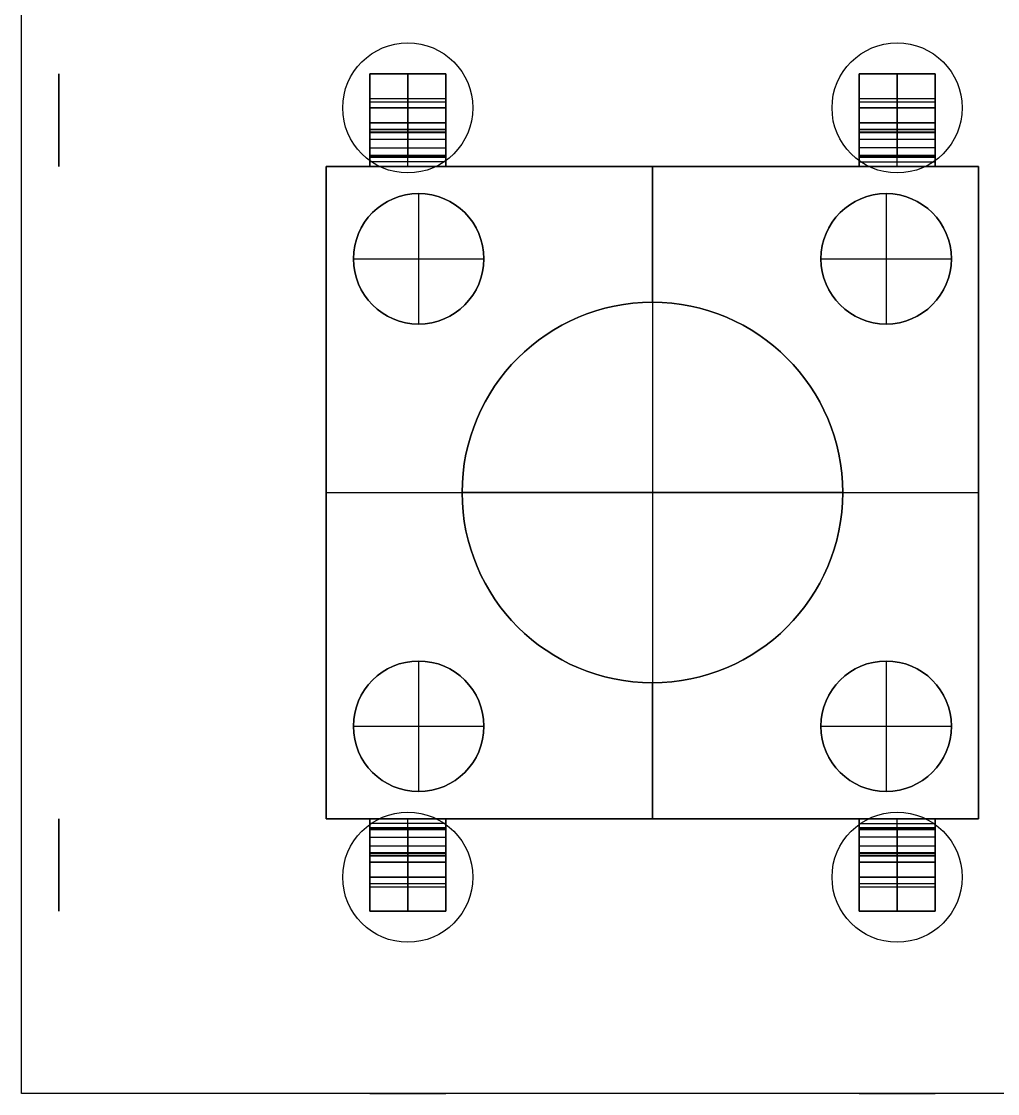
# Model space of a CAD drawing. Extents: x -0.02 to 3.17, y 0 to 2.28.
# Drawn here: x -0.0135 to 0.34, y 0 to 0.3882 of the extents above; entities that cross this region are included whole.
import ezdxf

# ---------------------------------------------------------------- set-up
doc = ezdxf.new("R2010")
doc.units = 0
doc.header["$LTSCALE"] = 0.03937
doc.layers.add('LCDKEYPAD_SHIELD$BOARD', color=178, linetype='CONTINUOUS')
doc.layers.add('LCDKEYPAD_SHIELD$LKS_COMPO', color=7, linetype='CONTINUOUS')

msp = doc.modelspace()

# ---------------------------------------------------------------- linework, layer by layer
at = {"layer": 'LCDKEYPAD_SHIELD$BOARD'}
for p, q in [((-0.01348, 0), (-0.01348, 2.278)), ((-0.01348, 0, -0.06), (-0.01348, 2.278, -0.06)), ((0.12641, 0.38049), (0.12641, 0.38049, -0.06)), ((0.30358, 0.38049), (0.30358, 0.38049, -0.06)), ((0.12641, 0.1019), (0.12641, 0.1019, -0.06)), ((0.30358, 0.1019), (0.30358, 0.1019, -0.06)), ((3.032, 0), (-0.01348, 0)), ((-0.01348, 0), (-0.01348, 0, -0.06)), ((3.032, 0, -0.06), (-0.01348, 0, -0.06))]:
    msp.add_line(p, q, dxfattribs=at)
for centre in [(0.12641, 0.35692), (0.12641, 0.35692, -0.06), (0.30358, 0.35692), (0.30358, 0.35692, -0.06), (0.12641, 0.07834), (0.12641, 0.07834, -0.06), (0.30358, 0.07834), (0.30358, 0.07834, -0.06)]:
    msp.add_circle(centre, 0.02356, dxfattribs=at)
at = {"layer": 'LCDKEYPAD_SHIELD$LKS_COMPO', "color": 253}
for p, q in [((0.11263, 0.36921, -0.03622), (0.11263, 0.34913, 0.08661)), ((0.14019, 0.36921, -0.03622), (0.11263, 0.36921, -0.03622)), ((0.11263, 0.35149, -0.07087), (0.11263, 0.36921, -0.03622)), ((0.11263, 0.36921, -0.03622), (0.14019, 0.36921, -0.03622)), ((0.12641, 0.36921, -0.03622), (0.12641, 0.34913, 0.08661)), ((0.12641, 0.35149, -0.07087), (0.12641, 0.36921, -0.03622)), ((0.14019, 0.34913, 0.08661), (0.14019, 0.36921, -0.03622)), ((0.14019, 0.36921, -0.03622), (0.14019, 0.35149, -0.07087)), ((0.2898, 0.36921, -0.03622), (0.2898, 0.35149, -0.07087)), ((0.31736, 0.36921, -0.03622), (0.2898, 0.36921, -0.03622)), ((0.2898, 0.34913, 0.08661), (0.2898, 0.36921, -0.03622)), ((0.2898, 0.36921, -0.03622), (0.31736, 0.36921, -0.03622)), ((0.30358, 0.36921, -0.03622), (0.30358, 0.35149, -0.07087)), ((0.30358, 0.34913, 0.08661), (0.30358, 0.36921, -0.03622)), ((0.31736, 0.35149, -0.07087), (0.31736, 0.36921, -0.03622)), ((0.31736, 0.36921, -0.03622), (0.31736, 0.34913, 0.08661)), ((0.11263, 0.36457, -0.00787), (0.11263, 0.3526, -0.00787)), ((0.14019, 0.36457, -0.00787), (0.14019, 0.3526, -0.00787)), ((0.2898, 0.36457, -0.00787), (0.2898, 0.3526, -0.00787)), ((0.31736, 0.36457, -0.00787), (0.31736, 0.3526, -0.00787)), ((0.11263, 0.36035, -0.05354), (0.14019, 0.36035, -0.05354)), ((0.11263, 0.35917, 0.0252), (0.14019, 0.35917, 0.0252)), ((0.2898, 0.36035, -0.05354), (0.31736, 0.36035, -0.05354)), ((0.2898, 0.35917, 0.0252), (0.31736, 0.35917, 0.0252)), ((0.11263, 0.35692, -0.0343), (0.11263, 0.33968, -0.06802)), ((0.14019, 0.35692, -0.0343), (0.11263, 0.35692, -0.0343)), ((0.11263, 0.33909, 0.0748), (0.11263, 0.35692, -0.0343)), ((0.11263, 0.35692, -0.0343), (0.14019, 0.35692, -0.0343)), ((0.12641, 0.35692, -0.0343), (0.12641, 0.33968, -0.06802)), ((0.12641, 0.33909, 0.0748), (0.12641, 0.35692, -0.0343)), ((0.14019, 0.33968, -0.06802), (0.14019, 0.35692, -0.0343)), ((0.14019, 0.35692, -0.0343), (0.14019, 0.33909, 0.0748)), ((0.2898, 0.35692, -0.0343), (0.2898, 0.33909, 0.0748)), ((0.31736, 0.35692, -0.0343), (0.2898, 0.35692, -0.0343)), ((0.2898, 0.33968, -0.06802), (0.2898, 0.35692, -0.0343)), ((0.2898, 0.35692, -0.0343), (0.31736, 0.35692, -0.0343)), ((0.30358, 0.35692, -0.0343), (0.30358, 0.33909, 0.0748)), ((0.30358, 0.33968, -0.06802), (0.30358, 0.35692, -0.0343)), ((0.31736, 0.33909, 0.0748), (0.31736, 0.35692, -0.0343)), ((0.31736, 0.35692, -0.0343), (0.31736, 0.33968, -0.06802)), ((0.11263, 0.35247, 0.06614), (0.11263, 0.35247, -0.00707)), ((0.11263, 0.35247, -0.043), (0.11263, 0.35247, -0.06894)), ((0.14019, 0.35149, -0.07087), (0.11263, 0.35149, -0.07087)), ((0.11263, 0.35149, -0.10236), (0.11263, 0.35149, -0.07087)), ((0.11263, 0.35149, -0.07087), (0.14019, 0.35149, -0.07087)), ((0.14019, 0.35149, -0.10236), (0.11263, 0.35149, -0.10236)), ((0.11263, 0.35149, -0.08661), (0.14019, 0.35149, -0.08661)), ((0.11263, 0.33968, -0.10236), (0.11263, 0.35149, -0.10236)), ((0.11263, 0.35149, -0.10236), (0.14019, 0.35149, -0.10236)), ((0.12641, 0.35149, -0.10236), (0.12641, 0.35149, -0.07087)), ((0.12641, 0.33968, -0.10236), (0.12641, 0.35149, -0.10236)), ((0.14019, 0.35247, 0.06614), (0.14019, 0.35247, -0.00707)), ((0.14019, 0.35247, -0.043), (0.14019, 0.35247, -0.06894)), ((0.14019, 0.35149, -0.07087), (0.14019, 0.35149, -0.10236)), ((0.14019, 0.35149, -0.10236), (0.14019, 0.33968, -0.10236)), ((0.2898, 0.35247, -0.06894), (0.2898, 0.35247, -0.043)), ((0.2898, 0.35247, -0.00707), (0.2898, 0.35247, 0.06614)), ((0.2898, 0.35149, -0.10236), (0.2898, 0.33968, -0.10236)), ((0.31736, 0.35149, -0.10236), (0.2898, 0.35149, -0.10236)), ((0.2898, 0.35149, -0.07087), (0.2898, 0.35149, -0.10236)), ((0.2898, 0.35149, -0.10236), (0.31736, 0.35149, -0.10236)), ((0.31736, 0.35149, -0.07087), (0.2898, 0.35149, -0.07087)), ((0.2898, 0.35149, -0.08661), (0.31736, 0.35149, -0.08661)), ((0.2898, 0.35149, -0.07087), (0.31736, 0.35149, -0.07087)), ((0.30358, 0.35149, -0.10236), (0.30358, 0.33968, -0.10236)), ((0.30358, 0.35149, -0.07087), (0.30358, 0.35149, -0.10236)), ((0.31736, 0.35247, -0.06894), (0.31736, 0.35247, -0.043)), ((0.31736, 0.35247, -0.00707), (0.31736, 0.35247, 0.06614)), ((0.31736, 0.33968, -0.10236), (0.31736, 0.35149, -0.10236)), ((0.31736, 0.35149, -0.10236), (0.31736, 0.35149, -0.07087)), ((0.14019, 0.34913, 0.08661), (0.11263, 0.34913, 0.08661)), ((0.11263, 0.34913, 0.08661), (0.11263, 0.33574, 0.08661)), ((0.11263, 0.34913, 0.08661), (0.14019, 0.34913, 0.08661)), ((0.11263, 0.3483, -0.05116), (0.14019, 0.3483, -0.05116)), ((0.11263, 0.34801, 0.02025), (0.14019, 0.34801, 0.02025)), ((0.11263, 0.34558, -0.10236), (0.14019, 0.34558, -0.10236)), ((0.12641, 0.33574, 0.08661), (0.12641, 0.34913, 0.08661)), ((0.14019, 0.33574, 0.08661), (0.14019, 0.34913, 0.08661)), ((0.2898, 0.33574, 0.08661), (0.2898, 0.34913, 0.08661)), ((0.2898, 0.34913, 0.08661), (0.31736, 0.34913, 0.08661)), ((0.31736, 0.34913, 0.08661), (0.2898, 0.34913, 0.08661)), ((0.2898, 0.3483, -0.05116), (0.31736, 0.3483, -0.05116)), ((0.2898, 0.34801, 0.02025), (0.31736, 0.34801, 0.02025)), ((0.2898, 0.34558, -0.10236), (0.31736, 0.34558, -0.10236)), ((0.30358, 0.33574, 0.08661), (0.30358, 0.34913, 0.08661)), ((0.31736, 0.34913, 0.08661), (0.31736, 0.33574, 0.08661)), ((0.11263, 0.34243, 0.08661), (0.14019, 0.34243, 0.08661)), ((0.31736, 0.34243, 0.08661), (0.2898, 0.34243, 0.08661)), ((0.14019, 0.33968, -0.10236), (0.11263, 0.33968, -0.10236)), ((0.11263, 0.33968, -0.06802), (0.11263, 0.33968, -0.10236)), ((0.11263, 0.33968, -0.10236), (0.14019, 0.33968, -0.10236)), ((0.14019, 0.33968, -0.06802), (0.11263, 0.33968, -0.06802)), ((0.11263, 0.33968, -0.08519), (0.14019, 0.33968, -0.08519)), ((0.11263, 0.33968, -0.06802), (0.14019, 0.33968, -0.06802)), ((0.14019, 0.33909, 0.0748), (0.11263, 0.33909, 0.0748)), ((0.11263, 0.33574, 0.0748), (0.11263, 0.33909, 0.0748)), ((0.11263, 0.33909, 0.0748), (0.14019, 0.33909, 0.0748)), ((0.12641, 0.33968, -0.06802), (0.12641, 0.33968, -0.10236)), ((0.12641, 0.33574, 0.0748), (0.12641, 0.33909, 0.0748)), ((0.14019, 0.33968, -0.10236), (0.14019, 0.33968, -0.06802)), ((0.14019, 0.33909, 0.0748), (0.14019, 0.33574, 0.0748)), ((0.31736, 0.33968, -0.06802), (0.2898, 0.33968, -0.06802)), ((0.2898, 0.33968, -0.10236), (0.2898, 0.33968, -0.06802)), ((0.2898, 0.33968, -0.06802), (0.31736, 0.33968, -0.06802)), ((0.31736, 0.33968, -0.10236), (0.2898, 0.33968, -0.10236)), ((0.2898, 0.33968, -0.08519), (0.31736, 0.33968, -0.08519)), ((0.2898, 0.33968, -0.10236), (0.31736, 0.33968, -0.10236)), ((0.31736, 0.33909, 0.0748), (0.2898, 0.33909, 0.0748)), ((0.2898, 0.33909, 0.0748), (0.2898, 0.33574, 0.0748)), ((0.2898, 0.33909, 0.0748), (0.31736, 0.33909, 0.0748)), ((0.30358, 0.33968, -0.10236), (0.30358, 0.33968, -0.06802)), ((0.30358, 0.33574, 0.0748), (0.30358, 0.33909, 0.0748)), ((0.31736, 0.33968, -0.06802), (0.31736, 0.33968, -0.10236)), ((0.31736, 0.33574, 0.0748), (0.31736, 0.33909, 0.0748)), ((0.09688, 0.09952, 0.16929), (0.09688, 0.33574, 0.16929)), ((0.09688, 0.33574, 0.16929), (0.3331, 0.33574, 0.16929)), ((0.14019, 0.33742, 0.0748), (0.11263, 0.33742, 0.0748)), ((0.11263, 0.33574, 0.08661), (0.14019, 0.33574, 0.08661)), ((0.14019, 0.33574, 0.0748), (0.11263, 0.33574, 0.0748)), ((0.21499, 0.28653, 0.16929), (0.21499, 0.33574, 0.16929)), ((0.2898, 0.33742, 0.0748), (0.31736, 0.33742, 0.0748)), ((0.31736, 0.33574, 0.08661), (0.2898, 0.33574, 0.08661)), ((0.2898, 0.33574, 0.0748), (0.31736, 0.33574, 0.0748)), ((0.3331, 0.33574, 0.16929), (0.3331, 0.09952, 0.16929)), ((0.09688, 0.21763, 0.16929), (0.1461, 0.21763, 0.16929)), ((0.28389, 0.21763, 0.16929), (0.3331, 0.21763, 0.16929)), ((0.21499, 0.09952, 0.16929), (0.21499, 0.14873, 0.16929)), ((0.3331, 0.09952, 0.16929), (0.09688, 0.09952, 0.16929)), ((0.14019, 0.09952, 0.08661), (0.11263, 0.09952, 0.08661)), ((0.11263, 0.09952, 0.08661), (0.11263, 0.08613, 0.08661)), ((0.11263, 0.09617, 0.0748), (0.11263, 0.09952, 0.0748)), ((0.11263, 0.09952, 0.0748), (0.14019, 0.09952, 0.0748)), ((0.14019, 0.09785, 0.0748), (0.11263, 0.09785, 0.0748)), ((0.12641, 0.08613, 0.08661), (0.12641, 0.09952, 0.08661)), ((0.12641, 0.09617, 0.0748), (0.12641, 0.09952, 0.0748)), ((0.14019, 0.08613, 0.08661), (0.14019, 0.09952, 0.08661)), ((0.14019, 0.09952, 0.0748), (0.14019, 0.09617, 0.0748)), ((0.31736, 0.09952, 0.0748), (0.2898, 0.09952, 0.0748)), ((0.2898, 0.09952, 0.0748), (0.2898, 0.09617, 0.0748)), ((0.2898, 0.08613, 0.08661), (0.2898, 0.09952, 0.08661)), ((0.2898, 0.09952, 0.08661), (0.31736, 0.09952, 0.08661)), ((0.2898, 0.09785, 0.0748), (0.31736, 0.09785, 0.0748)), ((0.30358, 0.09617, 0.0748), (0.30358, 0.09952, 0.0748)), ((0.30358, 0.08613, 0.08661), (0.30358, 0.09952, 0.08661)), ((0.31736, 0.09617, 0.0748), (0.31736, 0.09952, 0.0748)), ((0.31736, 0.09952, 0.08661), (0.31736, 0.08613, 0.08661)), ((0.14019, 0.09617, 0.0748), (0.11263, 0.09617, 0.0748)), ((0.11263, 0.07834, -0.0343), (0.11263, 0.09617, 0.0748)), ((0.11263, 0.09617, 0.0748), (0.14019, 0.09617, 0.0748)), ((0.11263, 0.09558, -0.06802), (0.11263, 0.07834, -0.0343)), ((0.14019, 0.09558, -0.06802), (0.11263, 0.09558, -0.06802)), ((0.11263, 0.09558, -0.10236), (0.11263, 0.09558, -0.06802)), ((0.11263, 0.09558, -0.06802), (0.14019, 0.09558, -0.06802)), ((0.14019, 0.09558, -0.10236), (0.11263, 0.09558, -0.10236)), ((0.11263, 0.09558, -0.08519), (0.14019, 0.09558, -0.08519)), ((0.11263, 0.08377, -0.10236), (0.11263, 0.09558, -0.10236)), ((0.11263, 0.09558, -0.10236), (0.14019, 0.09558, -0.10236)), ((0.12641, 0.07834, -0.0343), (0.12641, 0.09617, 0.0748)), ((0.12641, 0.09558, -0.06802), (0.12641, 0.07834, -0.0343)), ((0.12641, 0.09558, -0.10236), (0.12641, 0.09558, -0.06802)), ((0.12641, 0.08377, -0.10236), (0.12641, 0.09558, -0.10236)), ((0.14019, 0.09617, 0.0748), (0.14019, 0.07834, -0.0343)), ((0.14019, 0.07834, -0.0343), (0.14019, 0.09558, -0.06802)), ((0.14019, 0.09558, -0.06802), (0.14019, 0.09558, -0.10236)), ((0.14019, 0.09558, -0.10236), (0.14019, 0.08377, -0.10236)), ((0.2898, 0.09617, 0.0748), (0.2898, 0.07834, -0.0343)), ((0.31736, 0.09617, 0.0748), (0.2898, 0.09617, 0.0748)), ((0.2898, 0.09617, 0.0748), (0.31736, 0.09617, 0.0748)), ((0.2898, 0.07834, -0.0343), (0.2898, 0.09558, -0.06802)), ((0.2898, 0.09558, -0.06802), (0.31736, 0.09558, -0.06802)), ((0.2898, 0.09558, -0.10236), (0.2898, 0.08377, -0.10236)), ((0.31736, 0.09558, -0.10236), (0.2898, 0.09558, -0.10236)), ((0.2898, 0.09558, -0.06802), (0.2898, 0.09558, -0.10236)), ((0.2898, 0.09558, -0.10236), (0.31736, 0.09558, -0.10236)), ((0.31736, 0.09558, -0.06802), (0.2898, 0.09558, -0.06802)), ((0.2898, 0.09558, -0.08519), (0.31736, 0.09558, -0.08519)), ((0.30358, 0.09617, 0.0748), (0.30358, 0.07834, -0.0343)), ((0.30358, 0.07834, -0.0343), (0.30358, 0.09558, -0.06802)), ((0.30358, 0.09558, -0.10236), (0.30358, 0.08377, -0.10236)), ((0.30358, 0.09558, -0.06802), (0.30358, 0.09558, -0.10236)), ((0.31736, 0.07834, -0.0343), (0.31736, 0.09617, 0.0748)), ((0.31736, 0.09558, -0.06802), (0.31736, 0.07834, -0.0343)), ((0.31736, 0.08377, -0.10236), (0.31736, 0.09558, -0.10236)), ((0.31736, 0.09558, -0.10236), (0.31736, 0.09558, -0.06802)), ((0.11263, 0.09283, 0.08661), (0.14019, 0.09283, 0.08661)), ((0.11263, 0.08968, -0.10236), (0.14019, 0.08968, -0.10236)), ((0.31736, 0.09283, 0.08661), (0.2898, 0.09283, 0.08661)), ((0.2898, 0.08968, -0.10236), (0.31736, 0.08968, -0.10236)), ((0.11263, 0.08726, 0.02025), (0.14019, 0.08726, 0.02025)), ((0.11263, 0.08696, -0.05116), (0.14019, 0.08696, -0.05116)), ((0.11263, 0.08613, 0.08661), (0.11263, 0.06606, -0.03622)), ((0.14019, 0.08613, 0.08661), (0.11263, 0.08613, 0.08661)), ((0.11263, 0.08613, 0.08661), (0.14019, 0.08613, 0.08661)), ((0.12641, 0.08613, 0.08661), (0.12641, 0.06606, -0.03622)), ((0.14019, 0.06606, -0.03622), (0.14019, 0.08613, 0.08661)), ((0.2898, 0.08726, 0.02025), (0.31736, 0.08726, 0.02025)), ((0.2898, 0.08696, -0.05116), (0.31736, 0.08696, -0.05116)), ((0.31736, 0.08613, 0.08661), (0.2898, 0.08613, 0.08661)), ((0.2898, 0.06606, -0.03622), (0.2898, 0.08613, 0.08661)), ((0.2898, 0.08613, 0.08661), (0.31736, 0.08613, 0.08661)), ((0.30358, 0.06606, -0.03622), (0.30358, 0.08613, 0.08661)), ((0.31736, 0.08613, 0.08661), (0.31736, 0.06606, -0.03622)), ((0.14019, 0.08377, -0.10236), (0.11263, 0.08377, -0.10236)), ((0.11263, 0.08377, -0.07087), (0.11263, 0.08377, -0.10236)), ((0.11263, 0.08377, -0.10236), (0.14019, 0.08377, -0.10236)), ((0.14019, 0.08377, -0.07087), (0.11263, 0.08377, -0.07087)), ((0.11263, 0.08377, -0.08661), (0.14019, 0.08377, -0.08661)), ((0.11263, 0.06606, -0.03622), (0.11263, 0.08377, -0.07087)), ((0.11263, 0.08377, -0.07087), (0.14019, 0.08377, -0.07087)), ((0.11263, 0.08279, 0.06614), (0.11263, 0.08279, -0.00707)), ((0.11263, 0.08279, -0.043), (0.11263, 0.08279, -0.06894)), ((0.11263, 0.08266, -0.00787), (0.11263, 0.07069, -0.00787)), ((0.12641, 0.08377, -0.07087), (0.12641, 0.08377, -0.10236)), ((0.12641, 0.06606, -0.03622), (0.12641, 0.08377, -0.07087)), ((0.14019, 0.08377, -0.10236), (0.14019, 0.08377, -0.07087)), ((0.14019, 0.08377, -0.07087), (0.14019, 0.06606, -0.03622)), ((0.14019, 0.08279, 0.06614), (0.14019, 0.08279, -0.00707)), ((0.14019, 0.08279, -0.043), (0.14019, 0.08279, -0.06894)), ((0.14019, 0.08266, -0.00787), (0.14019, 0.07069, -0.00787)), ((0.2898, 0.08377, -0.07087), (0.2898, 0.06606, -0.03622)), ((0.31736, 0.08377, -0.07087), (0.2898, 0.08377, -0.07087)), ((0.2898, 0.08377, -0.10236), (0.2898, 0.08377, -0.07087)), ((0.2898, 0.08377, -0.07087), (0.31736, 0.08377, -0.07087)), ((0.31736, 0.08377, -0.10236), (0.2898, 0.08377, -0.10236)), ((0.2898, 0.08377, -0.08661), (0.31736, 0.08377, -0.08661)), ((0.2898, 0.08377, -0.10236), (0.31736, 0.08377, -0.10236)), ((0.2898, 0.08279, -0.06894), (0.2898, 0.08279, -0.043)), ((0.2898, 0.08279, -0.00707), (0.2898, 0.08279, 0.06614)), ((0.2898, 0.08266, -0.00787), (0.2898, 0.07069, -0.00787)), ((0.30358, 0.08377, -0.07087), (0.30358, 0.06606, -0.03622)), ((0.30358, 0.08377, -0.10236), (0.30358, 0.08377, -0.07087)), ((0.31736, 0.06606, -0.03622), (0.31736, 0.08377, -0.07087)), ((0.31736, 0.08377, -0.07087), (0.31736, 0.08377, -0.10236)), ((0.31736, 0.08279, -0.06894), (0.31736, 0.08279, -0.043)), ((0.31736, 0.08279, -0.00707), (0.31736, 0.08279, 0.06614)), ((0.31736, 0.08266, -0.00787), (0.31736, 0.07069, -0.00787)), ((0.11263, 0.07834, -0.0343), (0.14019, 0.07834, -0.0343)), ((0.14019, 0.07834, -0.0343), (0.11263, 0.07834, -0.0343)), ((0.31736, 0.07834, -0.0343), (0.2898, 0.07834, -0.0343)), ((0.2898, 0.07834, -0.0343), (0.31736, 0.07834, -0.0343)), ((0.11263, 0.0761, 0.0252), (0.14019, 0.0761, 0.0252)), ((0.11263, 0.07491, -0.05354), (0.14019, 0.07491, -0.05354)), ((0.2898, 0.0761, 0.0252), (0.31736, 0.0761, 0.0252)), ((0.2898, 0.07491, -0.05354), (0.31736, 0.07491, -0.05354)), ((0.14019, 0.06606, -0.03622), (0.11263, 0.06606, -0.03622)), ((0.11263, 0.06606, -0.03622), (0.14019, 0.06606, -0.03622)), ((0.31736, 0.06606, -0.03622), (0.2898, 0.06606, -0.03622)), ((0.2898, 0.06606, -0.03622), (0.31736, 0.06606, -0.03622))]:
    msp.add_line(p, q, dxfattribs=at)
at = {"layer": 'LCDKEYPAD_SHIELD$LKS_COMPO', "color": 0}
for p, q in [((0.09688, 0.33574, 0.16929), (0.09688, 0.33574, 0.03543)), ((0.09688, 0.33574, 0.03543), (0.3331, 0.33574, 0.03543)), ((0.3331, 0.33574, 0.16929), (0.09688, 0.33574, 0.16929)), ((0.09688, 0.33574, 0.10236), (0.3331, 0.33574, 0.10236)), ((0.09688, 0.33574, 0.03543), (0.09688, 0.09952, 0.03543)), ((0.3331, 0.33574, 0.03543), (0.09688, 0.33574, 0.03543)), ((0.09688, 0.09952, 0.03543), (0.09688, 0.33574, 0.03543)), ((0.09688, 0.33574, 0.03543), (0.09688, 0.33574, 0.16929)), ((0.09688, 0.33574, 0.16929), (0.09688, 0.09952, 0.16929)), ((0.09688, 0.09952, 0.10236), (0.09688, 0.33574, 0.10236)), ((0.21499, 0.33574, 0.16929), (0.21499, 0.33574, 0.03543)), ((0.21499, 0.33574, 0.03543), (0.21499, 0.09952, 0.03543)), ((0.3331, 0.33574, 0.03543), (0.3331, 0.33574, 0.16929)), ((0.3331, 0.09952, 0.03543), (0.3331, 0.33574, 0.03543)), ((0.3331, 0.09952, 0.03543), (0.3331, 0.33574, 0.03543)), ((0.3331, 0.33574, 0.03543), (0.3331, 0.33574, 0.16929)), ((0.3331, 0.33574, 0.16929), (0.3331, 0.09952, 0.16929)), ((0.3331, 0.09952, 0.10236), (0.3331, 0.33574, 0.10236)), ((0.13035, 0.3259, 0.16929), (0.13035, 0.3259, 0.18898)), ((0.13035, 0.3259, 0.18898), (0.13035, 0.3259, 0.16929)), ((0.13035, 0.3259, 0.18898), (0.13035, 0.27865, 0.18898)), ((0.29964, 0.3259, 0.16929), (0.29964, 0.3259, 0.18898)), ((0.29964, 0.3259, 0.18898), (0.29964, 0.3259, 0.16929)), ((0.29964, 0.3259, 0.18898), (0.29964, 0.27865, 0.18898)), ((0.11209, 0.31726, 0.18898), (0.11209, 0.31726, 0.16929)), ((0.14861, 0.31726, 0.18898), (0.14861, 0.31726, 0.16929)), ((0.28138, 0.31726, 0.18898), (0.28138, 0.31726, 0.16929)), ((0.3179, 0.31726, 0.18898), (0.3179, 0.31726, 0.16929)), ((0.10673, 0.30228, 0.18898), (0.15397, 0.30228, 0.18898)), ((0.27602, 0.30228, 0.18898), (0.32326, 0.30228, 0.18898)), ((0.10718, 0.29767, 0.18898), (0.10718, 0.29767, 0.16929)), ((0.15352, 0.29767, 0.18898), (0.15352, 0.29767, 0.16929)), ((0.27647, 0.29767, 0.18898), (0.27647, 0.29767, 0.16929)), ((0.32281, 0.29767, 0.18898), (0.32281, 0.29767, 0.16929)), ((0.11921, 0.28144, 0.18898), (0.11921, 0.28144, 0.16929)), ((0.14148, 0.28144, 0.18898), (0.14148, 0.28144, 0.16929)), ((0.2885, 0.28144, 0.18898), (0.2885, 0.28144, 0.16929)), ((0.31077, 0.28144, 0.18898), (0.31077, 0.28144, 0.16929)), ((0.13035, 0.27865, 0.18898), (0.13035, 0.27865, 0.16929)), ((0.13035, 0.27865, 0.16929), (0.13035, 0.27865, 0.18898)), ((0.29964, 0.27865, 0.18898), (0.29964, 0.27865, 0.16929)), ((0.29964, 0.27865, 0.16929), (0.29964, 0.27865, 0.18898)), ((0.09688, 0.21763, 0.03543), (0.3331, 0.21763, 0.03543)), ((0.09688, 0.21763, 0.03543), (0.09688, 0.21763, 0.16929)), ((0.3331, 0.21763, 0.03543), (0.3331, 0.21763, 0.16929)), ((0.13035, 0.15661, 0.16929), (0.13035, 0.15661, 0.18898)), ((0.13035, 0.15661, 0.18898), (0.13035, 0.15661, 0.16929)), ((0.13035, 0.15661, 0.18898), (0.13035, 0.10936, 0.18898)), ((0.29964, 0.15661, 0.16929), (0.29964, 0.15661, 0.18898)), ((0.29964, 0.15661, 0.18898), (0.29964, 0.15661, 0.16929)), ((0.29964, 0.15661, 0.18898), (0.29964, 0.10936, 0.18898)), ((0.11209, 0.14797, 0.18898), (0.11209, 0.14797, 0.16929)), ((0.14861, 0.14797, 0.18898), (0.14861, 0.14797, 0.16929)), ((0.28138, 0.14797, 0.18898), (0.28138, 0.14797, 0.16929)), ((0.3179, 0.14797, 0.18898), (0.3179, 0.14797, 0.16929)), ((0.10673, 0.13299, 0.18898), (0.15397, 0.13299, 0.18898)), ((0.27602, 0.13299, 0.18898), (0.32326, 0.13299, 0.18898)), ((0.10718, 0.12838, 0.18898), (0.10718, 0.12838, 0.16929)), ((0.15352, 0.12838, 0.18898), (0.15352, 0.12838, 0.16929)), ((0.27647, 0.12838, 0.18898), (0.27647, 0.12838, 0.16929)), ((0.32281, 0.12838, 0.18898), (0.32281, 0.12838, 0.16929)), ((0.11921, 0.11215, 0.18898), (0.11921, 0.11215, 0.16929)), ((0.13035, 0.10936, 0.18898), (0.13035, 0.10936, 0.16929)), ((0.13035, 0.10936, 0.16929), (0.13035, 0.10936, 0.18898)), ((0.14148, 0.11215, 0.18898), (0.14148, 0.11215, 0.16929)), ((0.2885, 0.11215, 0.18898), (0.2885, 0.11215, 0.16929)), ((0.29964, 0.10936, 0.18898), (0.29964, 0.10936, 0.16929)), ((0.29964, 0.10936, 0.16929), (0.29964, 0.10936, 0.18898)), ((0.31077, 0.11215, 0.18898), (0.31077, 0.11215, 0.16929)), ((0.3331, 0.09952, 0.03543), (0.09688, 0.09952, 0.03543)), ((0.09688, 0.09952, 0.03543), (0.09688, 0.09952, 0.16929)), ((0.09688, 0.09952, 0.16929), (0.3331, 0.09952, 0.16929)), ((0.3331, 0.09952, 0.10236), (0.09688, 0.09952, 0.10236)), ((0.09688, 0.09952, 0.03543), (0.3331, 0.09952, 0.03543)), ((0.09688, 0.09952, 0.16929), (0.09688, 0.09952, 0.03543)), ((0.21499, 0.09952, 0.03543), (0.21499, 0.09952, 0.16929)), ((0.3331, 0.09952, 0.16929), (0.3331, 0.09952, 0.03543)), ((0.3331, 0.09952, 0.16929), (0.3331, 0.09952, 0.03543))]:
    msp.add_line(p, q, dxfattribs=at)
at = {"layer": 'LCDKEYPAD_SHIELD$LKS_COMPO', "color": 251}
for p, q in [((0.21499, 0.28653, 0.16929), (0.21499, 0.28653, 0.12992)), ((0.21499, 0.28653, 0.12992), (0.21499, 0.28653, 0.16929)), ((0.21499, 0.28653, 0.20472), (0.21499, 0.14873, 0.20472)), ((0.21499, 0.28653, 0.12992), (0.21499, 0.14873, 0.12992)), ((0.22844, 0.2852, 0.16535), (0.22844, 0.2852, 0.20472)), ((0.18252, 0.27839, 0.12992), (0.18252, 0.27839, 0.16929)), ((0.24747, 0.27839, 0.12992), (0.24747, 0.27839, 0.16929)), ((0.17129, 0.27089, 0.16535), (0.17129, 0.27089, 0.20472)), ((0.27576, 0.25011, 0.16535), (0.27576, 0.25011, 0.20472)), ((0.14742, 0.23107, 0.12992), (0.14742, 0.23107, 0.16929)), ((0.28257, 0.23107, 0.12992), (0.28257, 0.23107, 0.16929)), ((0.1461, 0.21763, 0.20472), (0.1461, 0.21763, 0.16535)), ((0.1461, 0.21763, 0.16535), (0.1461, 0.21763, 0.20472)), ((0.28389, 0.21763, 0.20472), (0.1461, 0.21763, 0.20472)), ((0.1461, 0.21763, 0.12992), (0.28389, 0.21763, 0.12992)), ((0.28389, 0.21763, 0.16535), (0.28389, 0.21763, 0.20472)), ((0.28389, 0.21763, 0.20472), (0.28389, 0.21763, 0.16535)), ((0.27576, 0.18515, 0.16535), (0.27576, 0.18515, 0.20472)), ((0.16174, 0.17392, 0.12992), (0.16174, 0.17392, 0.16929)), ((0.26825, 0.17392, 0.12992), (0.26825, 0.17392, 0.16929)), ((0.17129, 0.16437, 0.16535), (0.17129, 0.16437, 0.20472)), ((0.21499, 0.14873, 0.12992), (0.21499, 0.14873, 0.16929)), ((0.21499, 0.14873, 0.16929), (0.21499, 0.14873, 0.12992)), ((0.22844, 0.15006, 0.16535), (0.22844, 0.15006, 0.20472))]:
    msp.add_line(p, q, dxfattribs=at)
at = {"layer": 'LCDKEYPAD_SHIELD$LKS_COMPO', "color": 253, "extrusion": (1, 0, 0)}
for points in [[(0.33574, 0.08661), (0.33574, 0.0748), (0.33909, 0.0748), (0.35692, -0.0343), (0.33968, -0.06802), (0.33968, -0.10236), (0.35149, -0.10236), (0.35149, -0.07087), (0.36921, -0.03622), (0.34913, 0.08661), (0.33574, 0.08661)], [(0.34913, 0.08661), (0.33574, 0.08661), (0.33574, 0.0748), (0.33909, 0.0748), (0.35692, -0.0343), (0.33968, -0.06802), (0.33968, -0.10236), (0.35149, -0.10236), (0.35149, -0.07087), (0.36921, -0.03622), (0.34913, 0.08661)], [(0.33574, 0.08661), (0.34913, 0.08661), (0.36921, -0.03622), (0.35149, -0.07087), (0.35149, -0.10236), (0.33968, -0.10236), (0.33968, -0.06802), (0.35692, -0.0343), (0.33909, 0.0748), (0.33574, 0.0748), (0.33574, 0.08661)], [(0.34913, 0.08661), (0.36921, -0.03622), (0.35149, -0.07087), (0.35149, -0.10236), (0.33968, -0.10236), (0.33968, -0.06802), (0.35692, -0.0343), (0.33909, 0.0748), (0.33574, 0.0748), (0.33574, 0.08661), (0.34913, 0.08661)], [(0.07834, -0.0343), (0.09617, 0.0748), (0.09952, 0.0748), (0.09952, 0.08661), (0.08613, 0.08661), (0.06606, -0.03622), (0.08377, -0.07087), (0.08377, -0.10236), (0.09558, -0.10236), (0.09558, -0.06802), (0.07834, -0.0343)], [(0.09558, -0.06802), (0.07834, -0.0343), (0.09617, 0.0748), (0.09952, 0.0748), (0.09952, 0.08661), (0.08613, 0.08661), (0.06606, -0.03622), (0.08377, -0.07087), (0.08377, -0.10236), (0.09558, -0.10236), (0.09558, -0.06802)], [(0.07834, -0.0343), (0.09558, -0.06802), (0.09558, -0.10236), (0.08377, -0.10236), (0.08377, -0.07087), (0.06606, -0.03622), (0.08613, 0.08661), (0.09952, 0.08661), (0.09952, 0.0748), (0.09617, 0.0748), (0.07834, -0.0343)], [(0.09558, -0.06802), (0.09558, -0.10236), (0.08377, -0.10236), (0.08377, -0.07087), (0.06606, -0.03622), (0.08613, 0.08661), (0.09952, 0.08661), (0.09952, 0.0748), (0.09617, 0.0748), (0.07834, -0.0343), (0.09558, -0.06802)]]:
    msp.add_lwpolyline(points, dxfattribs=at)
at = {"layer": 'LCDKEYPAD_SHIELD$LKS_COMPO', "color": 0, "extrusion": (0, 1, 0)}
for points in [[(-0.11263, 0.08661), (-0.14019, 0.08661), (-0.14019, 0.0748), (-0.11263, 0.0748), (-0.11263, 0.08661)], [(-0.31736, 0.0748), (-0.2898, 0.0748), (-0.2898, 0.08661), (-0.31736, 0.08661), (-0.31736, 0.0748)], [(-0.11263, 0.0748), (-0.14019, 0.0748), (-0.14019, 0.08661), (-0.11263, 0.08661), (-0.11263, 0.0748)], [(-0.31736, 0.08661), (-0.2898, 0.08661), (-0.2898, 0.0748), (-0.31736, 0.0748), (-0.31736, 0.08661)]]:
    msp.add_lwpolyline(points, dxfattribs=at)
at = {"layer": 'LCDKEYPAD_SHIELD$LKS_COMPO', "color": 253}
for centre, radius in [((0.13035, 0.30228, 0.16929), 0.02362), ((0.29964, 0.30228, 0.16929), 0.02362), ((0.21499, 0.21763, 0.16929), 0.0689), ((0.13035, 0.13299, 0.16929), 0.02362), ((0.29964, 0.13299, 0.16929), 0.02362)]:
    msp.add_circle(centre, radius, dxfattribs=at)
at = {"layer": 'LCDKEYPAD_SHIELD$LKS_COMPO', "color": 0}
for centre in [(0.13035, 0.30228, 0.18898), (0.29964, 0.30228, 0.18898), (0.13035, 0.13299, 0.18898), (0.29964, 0.13299, 0.18898)]:
    msp.add_circle(centre, 0.02362, dxfattribs=at)
at = {"layer": 'LCDKEYPAD_SHIELD$LKS_COMPO', "color": 251}
for centre in [(0.21499, 0.21763, 0.20472), (0.21499, 0.21763, 0.12992)]:
    msp.add_circle(centre, 0.0689, dxfattribs=at)
at = {"layer": 'LCDKEYPAD_SHIELD$LKS_COMPO', "color": 0}
for centre, start, end in [((0.13035, 0.30228, 0.16929), 90, 270), ((0.13035, 0.30228, 0.18898), 90, 270), ((0.13035, 0.30228, 0.17913), 90, 270), ((0.13035, 0.30228, 0.18898), 270, 90), ((0.13035, 0.30228, 0.16929), 270, 90), ((0.13035, 0.30228, 0.17913), 270, 90), ((0.29964, 0.30228, 0.16929), 90, 270), ((0.29964, 0.30228, 0.18898), 90, 270), ((0.29964, 0.30228, 0.17913), 90, 270), ((0.29964, 0.30228, 0.18898), 270, 90), ((0.29964, 0.30228, 0.16929), 270, 90), ((0.29964, 0.30228, 0.17913), 270, 90), ((0.13035, 0.13299, 0.16929), 90, 270), ((0.13035, 0.13299, 0.18898), 90, 270), ((0.13035, 0.13299, 0.17913), 90, 270), ((0.13035, 0.13299, 0.18898), 270, 90), ((0.13035, 0.13299, 0.16929), 270, 90), ((0.13035, 0.13299, 0.17913), 270, 90), ((0.29964, 0.13299, 0.16929), 90, 270), ((0.29964, 0.13299, 0.18898), 90, 270), ((0.29964, 0.13299, 0.17913), 90, 270), ((0.29964, 0.13299, 0.18898), 270, 90), ((0.29964, 0.13299, 0.16929), 270, 90), ((0.29964, 0.13299, 0.17913), 270, 90)]:
    msp.add_arc(centre, 0.02362, start, end, dxfattribs=at)
at = {"layer": 'LCDKEYPAD_SHIELD$LKS_COMPO', "color": 251}
for centre, start, end in [((0.21499, 0.21763, 0.12992), 90, 270), ((0.21499, 0.21763, 0.16929), 90, 270), ((0.21499, 0.21763, 0.14961), 90, 270), ((0.21499, 0.21763, 0.20472), 0, 180), ((0.21499, 0.21763, 0.16535), 0, 180), ((0.21499, 0.21763, 0.18504), 0, 180), ((0.21499, 0.21763, 0.16929), 270, 90), ((0.21499, 0.21763, 0.12992), 270, 90), ((0.21499, 0.21763, 0.14961), 270, 90), ((0.21499, 0.21763, 0.16535), 180, 0), ((0.21499, 0.21763, 0.20472), 180, 360), ((0.21499, 0.21763, 0.18504), 180, 0)]:
    msp.add_arc(centre, 0.0689, start, end, dxfattribs=at)

doc.saveas('drawing.dxf')
